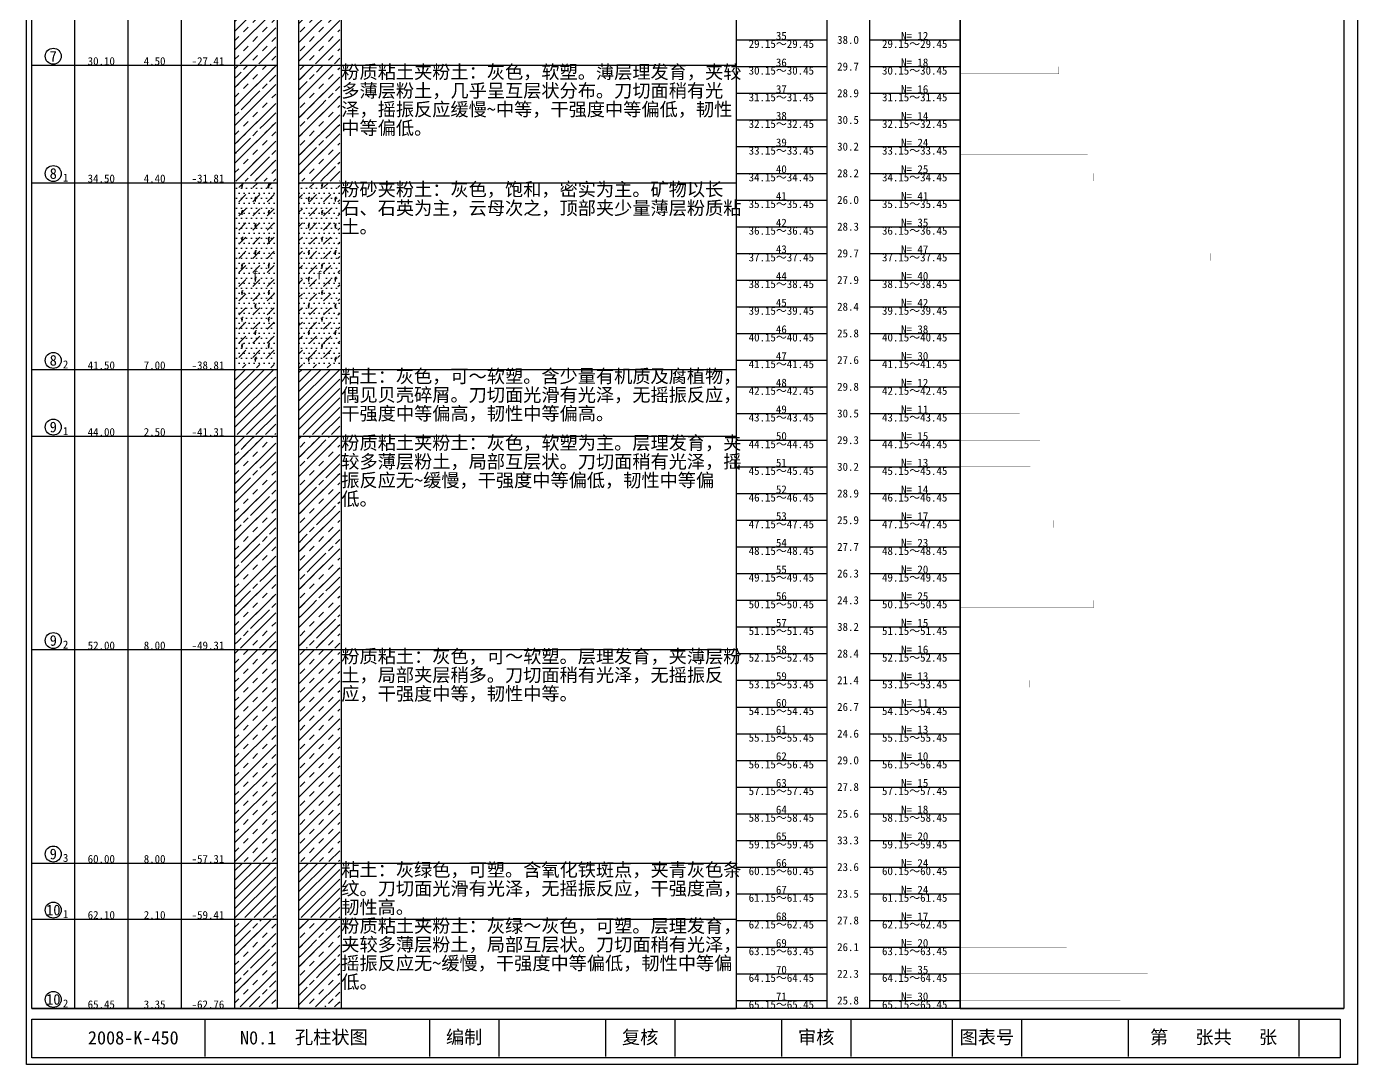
# Model space of a CAD drawing. Extents: x 0 to 850, y -119 to 407.
# Drawn here: x 0 to 249.5, y -119.2 to 75.2 of the extents above; entities that cross this region are included whole.
import ezdxf

# ---------------------------------------------------------------- set-up
doc = ezdxf.new("R2010")
doc.units = 0
doc.header["$MEASUREMENT"] = 0
doc.layers.get('0').update_dxf_attribs({"linetype": 'CONTINUOUS'})
doc.layers.add('1', color=7, linetype='CONTINUOUS')
pattern_1 = [(45, (0, 0), (-1.767767, 1.767767), []), (45, (1.7678, 0), (-1.767767, 1.767767), [1.25, -1.25])]
pattern_2 = [(45, (0, 0), (-3.53553, 3.53553), []), (45, (1.768, 0), (-3.53553, 3.53553), [1.25, -0.625]), (45, (3.5355, 0), (-3.53553, 3.53553), []), (45, (0, 0), (0, 1.767767), [1.25, -1.25])]
pattern_3 = [(0, (0, 0), (0.4688, 0.9375), [0, -0.9375]), (45, (0, 0), (0, 2.65165), [1.875, -1.875]), (90, (0.4, 0), (-2.5, 2.5), [0.7, -4.3]), (45, (0.4, 0.7), (0, 5), [0.14142, -3.39411]), (0, (0.5, 0.8), (2.5, 2.5), [0.1, -4.9]), (0, (0.25, 0.45), (2.5, 2.5), [0.3, -4.7])]
pattern_4 = [(45, (0, 0), (-0.883883, 0.883883), [])]

msp = doc.modelspace()

# ---------------------------------------------------------------- hatches: boundary and pattern name
at = {"layer": '1'}
h = msp.add_hatch(dxfattribs=at)
h.set_pattern_fill('粉质粘土', color=256, scale=10, style=0)
h.set_pattern_definition(pattern_1)
h.paths.add_polyline_path([(39, 90.5), (46.7, 90.5), (46.7, 68.3), (39, 68.3)])
h = msp.add_hatch(dxfattribs=at)
h.set_pattern_fill('粉质粘土', color=256, scale=10, style=0)
h.set_pattern_definition(pattern_1)
h.paths.add_polyline_path([(51, 90.5), (58.7, 90.5), (58.7, 68.3), (51, 68.3)])
h = msp.add_hatch(dxfattribs=at)
h.set_pattern_fill('粉质粘土夹粉土', color=256, scale=10, style=0)
h.set_pattern_definition(pattern_2)
h.paths.add_polyline_path([(39, 68), (46.7, 68), (46.7, 46.3), (39, 46.3)])
h = msp.add_hatch(dxfattribs=at)
h.set_pattern_fill('粉质粘土夹粉土', color=256, scale=10, style=0)
h.set_pattern_definition(pattern_2)
h.paths.add_polyline_path([(51, 68), (58.7, 68), (58.7, 46.3), (51, 46.3)])
h = msp.add_hatch(dxfattribs=at)
h.set_pattern_fill('含粘性土粉砂', color=256, scale=10, style=0)
h.set_pattern_definition(pattern_3)
h.paths.add_polyline_path([(39, 46), (46.7, 46), (46.7, 11.3), (39, 11.3)])
h = msp.add_hatch(dxfattribs=at)
h.set_pattern_fill('含粘性土粉砂', color=256, scale=10, style=0)
h.set_pattern_definition(pattern_3)
h.paths.add_polyline_path([(51, 46), (58.7, 46), (58.7, 11.3), (51, 11.3)])
h = msp.add_hatch(dxfattribs=at)
h.set_pattern_fill('粘土', color=256, scale=10, style=0)
h.set_pattern_definition(pattern_4)
h.paths.add_polyline_path([(39, 11), (46.7, 11), (46.7, -1.2), (39, -1.2)])
h = msp.add_hatch(dxfattribs=at)
h.set_pattern_fill('粘土', color=256, scale=10, style=0)
h.set_pattern_definition(pattern_4)
h.paths.add_polyline_path([(51, 11), (58.7, 11), (58.7, -1.2), (51, -1.2)])
h = msp.add_hatch(dxfattribs=at)
h.set_pattern_fill('粉质粘土夹粉土', color=256, scale=10, style=0)
h.set_pattern_definition(pattern_2)
h.paths.add_polyline_path([(39, -1.5), (46.7, -1.5), (46.7, -41.2), (39, -41.2)])
h = msp.add_hatch(dxfattribs=at)
h.set_pattern_fill('粉质粘土夹粉土', color=256, scale=10, style=0)
h.set_pattern_definition(pattern_2)
h.paths.add_polyline_path([(51, -1.5), (58.7, -1.5), (58.7, -41.2), (51, -41.2)])
h = msp.add_hatch(dxfattribs=at)
h.set_pattern_fill('粉质粘土', color=256, scale=10, style=0)
h.set_pattern_definition(pattern_1)
h.paths.add_polyline_path([(39, -41.5), (46.7, -41.5), (46.7, -81.2), (39, -81.2)])
h = msp.add_hatch(dxfattribs=at)
h.set_pattern_fill('粉质粘土', color=256, scale=10, style=0)
h.set_pattern_definition(pattern_1)
h.paths.add_polyline_path([(51, -41.5), (58.7, -41.5), (58.7, -81.2), (51, -81.2)])
h = msp.add_hatch(dxfattribs=at)
h.set_pattern_fill('粘土', color=256, scale=10, style=0)
h.set_pattern_definition(pattern_4)
h.paths.add_polyline_path([(39, -81.5), (46.7, -81.5), (46.7, -91.7), (39, -91.7)])
h = msp.add_hatch(dxfattribs=at)
h.set_pattern_fill('粘土', color=256, scale=10, style=0)
h.set_pattern_definition(pattern_4)
h.paths.add_polyline_path([(51, -81.5), (58.7, -81.5), (58.7, -91.7), (51, -91.7)])
h = msp.add_hatch(dxfattribs=at)
h.set_pattern_fill('粉质粘土夹粉土', color=256, scale=10, style=0)
h.set_pattern_definition(pattern_2)
h.paths.add_polyline_path([(39, -92), (46.7, -92), (46.7, -108.45), (39, -108.45)])
h = msp.add_hatch(dxfattribs=at)
h.set_pattern_fill('粉质粘土夹粉土', color=256, scale=10, style=0)
h.set_pattern_definition(pattern_2)
h.paths.add_polyline_path([(51, -92), (58.7, -92), (58.7, -108.45), (51, -108.45)])

# ---------------------------------------------------------------- linework, layer by layer
for p, q in [((9, 250.5), (9, -108.75)), ((39, 250.5), (39, -108.75)), ((59, 250.5), (59, -108.75)), ((133, 250.5), (133, -108.75)), ((150, 250.5), (150, -108.75)), ((158, 250.5), (158, -108.75)), ((158, 250.5), (158, -108.75)), ((19, 218.5), (19, -108.75)), ((29, 218.5), (29, -108.75)), ((47, 218.5), (47, -108.75)), ((51, 218.5), (51, -108.75)), ((33.39, -110.75), (33.39, -117.75)), ((75.53, -110.75), (75.53, -117.75)), ((88.53, -110.75), (88.53, -117.75)), ((108.53, -110.75), (108.53, -117.75)), ((121.53, -110.75), (121.53, -117.75)), ((141.53, -110.75), (141.53, -117.75)), ((154.53, -110.75), (154.53, -117.75)), ((173.53, -110.75), (173.53, -117.75)), ((186.53, -110.75), (186.53, -117.75)), ((206.53, -110.75), (206.53, -117.75)), ((238.53, -110.75), (238.53, -117.75))]:
    msp.add_line(p, q)
at = {"linetype": 'Continuous'}
for points in [[(0, 280), (249.5, 280), (249.5, -119.22), (0, -119.22)], [(175, 250.5), (246.96, 250.5), (246.96, -108.75), (175, -108.75)], [(1, -110.75), (246.3, -110.75), (246.3, -118.02), (1, -118.02)]]:
    msp.add_lwpolyline(points, close=True, dxfattribs=at)
for points in [[(158, -108.75), (1, -108.75), (1, 250.5), (158, 250.5)], [(158, 250.5), (175, 250.5), (175, -108.75), (158, -108.75)]]:
    msp.add_lwpolyline(points)
at = {"linetype": 'Continuous', "const_width": 0.01}
for points in [[(175, 72.75), (186.87, 72.75), (186.87, 71.34), (175, 71.34)], [(175, 67.75), (193.52, 67.75), (193.52, 66.4), (175, 66.4)], [(175, 62.75), (191.38, 62.75), (191.38, 61.44), (175, 61.44)], [(175, 57.75), (188.85, 57.75), (188.85, 56.48), (175, 56.48)], [(175, 52.75), (198.94, 52.75), (198.94, 51.28), (175, 51.28)], [(175, 47.75), (200.09, 47.75), (200.09, 46.32), (175, 46.32)], [(175, 42.75), (216.22, 42.75), (216.22, 41.39), (175, 41.39)], [(175, 37.75), (210.03, 37.75), (210.03, 36.19), (175, 36.19)], [(175, 32.75), (221.96, 32.75), (221.96, 31.38), (175, 31.38)], [(175, 27.75), (215.54, 27.75), (215.54, 26.34), (175, 26.34)], [(175, 22.75), (217.14, 22.75), (217.14, 21.26), (175, 21.26)], [(175, 17.75), (213.32, 17.75), (213.32, 16.22), (175, 16.22)], [(175, 12.75), (205.14, 12.75), (205.14, 11.33), (175, 11.33)], [(175, 7.75), (186.94, 7.75), (186.94, 6.42), (175, 6.42)], [(175, 2.75), (186.18, 2.75), (186.18, 1.3), (175, 1.3)], [(175, -2.25), (190, -2.25), (190, -3.74), (175, -3.74)], [(175, -7.25), (188.17, -7.25), (188.17, -8.63), (175, -8.63)], [(175, -12.25), (189.62, -12.25), (189.62, -13.77), (175, -13.77)], [(175, -17.25), (192.52, -17.25), (192.52, -18.65), (175, -18.65)], [(175, -22.25), (197.95, -22.25), (197.95, -23.69), (175, -23.69)], [(175, -27.25), (195.43, -27.25), (195.43, -28.71), (175, -28.71)], [(175, -32.25), (200.02, -32.25), (200.02, -33.67), (175, -33.67)], [(175, -37.25), (190.08, -37.25), (190.08, -38.63), (175, -38.63)], [(175, -42.25), (190.54, -42.25), (190.54, -43.52), (175, -43.52)], [(175, -47.25), (188.09, -47.25), (188.09, -48.56), (175, -48.56)], [(175, -52.25), (186.18, -52.25), (186.18, -53.58), (175, -53.58)], [(175, -57.25), (187.94, -57.25), (187.94, -58.62), (175, -58.62)], [(175, -62.25), (185.11, -62.25), (185.11, -63.74), (175, -63.74)], [(175, -67.25), (190.16, -67.25), (190.16, -68.63), (175, -68.63)], [(175, -72.25), (193.06, -72.25), (193.06, -73.74), (175, -73.74)], [(175, -77.25), (194.97, -77.25), (194.97, -78.9), (175, -78.9)], [(175, -82.25), (199.25, -82.25), (199.25, -83.94), (175, -83.94)], [(175, -87.25), (199.25, -87.25), (199.25, -88.91), (175, -88.91)], [(175, -92.25), (191.68, -92.25), (191.68, -93.95), (175, -93.95)], [(175, -97.25), (194.97, -97.25), (194.97, -98.76), (175, -98.76)], [(175, -102.25), (210.19, -102.25), (210.19, -103.91), (175, -103.91)], [(175, -107.25), (205.06, -107.25), (205.06, -108.64), (175, -108.64)]]:
    msp.add_lwpolyline(points, close=True, dxfattribs=at)
at = {"linetype": 'Continuous'}
msp.add_lwpolyline([(175, -108.75), (246.96, -108.75)], dxfattribs=at)
at = {"color": 7}
for centre in [(5, 69.7), (5, 47.7), (5, 12.7), (5, 0.2), (5, -39.8), (5, -79.8), (5, -90.3), (5, -107.05)]:
    msp.add_circle(centre, 1.5, dxfattribs=at)
at = {"layer": '1'}
for p, q in [((133, 72.75), (150, 72.75)), ((158, 72.75), (175, 72.75)), ((1, 68), (47, 68)), ((51, 68), (59, 68)), ((59, 68), (133, 68)), ((133, 67.75), (150, 67.75)), ((158, 67.75), (175, 67.75)), ((133, 62.75), (150, 62.75)), ((158, 62.75), (175, 62.75)), ((133, 57.75), (150, 57.75)), ((158, 57.75), (175, 57.75)), ((133, 52.75), (150, 52.75)), ((158, 52.75), (175, 52.75)), ((133, 47.75), (150, 47.75)), ((158, 47.75), (175, 47.75)), ((1, 46), (47, 46)), ((51, 46), (59, 46)), ((59, 46), (133, 46)), ((133, 42.75), (150, 42.75)), ((158, 42.75), (175, 42.75)), ((133, 37.75), (150, 37.75)), ((158, 37.75), (175, 37.75)), ((133, 32.75), (150, 32.75)), ((158, 32.75), (175, 32.75)), ((133, 27.75), (150, 27.75)), ((158, 27.75), (175, 27.75)), ((133, 22.75), (150, 22.75)), ((158, 22.75), (175, 22.75)), ((133, 17.75), (150, 17.75)), ((158, 17.75), (175, 17.75)), ((133, 12.75), (150, 12.75)), ((158, 12.75), (175, 12.75)), ((1, 11), (47, 11)), ((51, 11), (59, 11)), ((59, 11), (133, 11)), ((133, 7.75), (150, 7.75)), ((158, 7.75), (175, 7.75)), ((133, 2.75), (150, 2.75)), ((158, 2.75), (175, 2.75)), ((1, -1.5), (47, -1.5)), ((51, -1.5), (59, -1.5)), ((59, -1.5), (133, -1.5)), ((133, -2.25), (150, -2.25)), ((158, -2.25), (175, -2.25)), ((133, -7.25), (150, -7.25)), ((158, -7.25), (175, -7.25)), ((133, -12.25), (150, -12.25)), ((158, -12.25), (175, -12.25)), ((133, -17.25), (150, -17.25)), ((158, -17.25), (175, -17.25)), ((133, -22.25), (150, -22.25)), ((158, -22.25), (175, -22.25)), ((133, -27.25), (150, -27.25)), ((158, -27.25), (175, -27.25)), ((133, -32.25), (150, -32.25)), ((158, -32.25), (175, -32.25)), ((133, -37.25), (150, -37.25)), ((158, -37.25), (175, -37.25)), ((1, -41.5), (47, -41.5)), ((51, -41.5), (59, -41.5)), ((59, -41.5), (133, -41.5)), ((133, -42.25), (150, -42.25)), ((158, -42.25), (175, -42.25)), ((133, -47.25), (150, -47.25)), ((158, -47.25), (175, -47.25)), ((133, -52.25), (150, -52.25)), ((158, -52.25), (175, -52.25)), ((133, -57.25), (150, -57.25)), ((158, -57.25), (175, -57.25)), ((133, -62.25), (150, -62.25)), ((158, -62.25), (175, -62.25)), ((133, -67.25), (150, -67.25)), ((158, -67.25), (175, -67.25)), ((133, -72.25), (150, -72.25)), ((158, -72.25), (175, -72.25)), ((133, -77.25), (150, -77.25)), ((158, -77.25), (175, -77.25)), ((1, -81.5), (47, -81.5)), ((51, -81.5), (59, -81.5)), ((59, -81.5), (133, -81.5)), ((133, -82.25), (150, -82.25)), ((158, -82.25), (175, -82.25)), ((133, -87.25), (150, -87.25)), ((158, -87.25), (175, -87.25)), ((1, -92), (47, -92)), ((51, -92), (59, -92)), ((133, -92.25), (150, -92.25)), ((158, -92.25), (175, -92.25)), ((133, -97.25), (150, -97.25)), ((158, -97.25), (175, -97.25)), ((133, -102.25), (150, -102.25)), ((158, -102.25), (175, -102.25)), ((133, -107.25), (150, -107.25)), ((158, -107.25), (175, -107.25)), ((1, -108.75), (47, -108.75)), ((51, -108.75), (59, -108.75)), ((59, -108.75), (133, -108.75))]:
    msp.add_line(p, q, dxfattribs=at)
msp.add_lwpolyline([(59, -92), (60, -92), (132, -92), (133, -92)], dxfattribs=at)

# ---------------------------------------------------------------- texts
at = {"color": 7, "line_spacing_factor": 0.84}
for s, insert, char_height, attachment_point in [('{\\f|b0|i0|c134|p54;7}', (5, 69.7), 2, 5), ('{\\f|b0|i0|c134|p54;}', (6.8, 68.2), 0.5, 7), ('{\\f|b0|i0|c134|p54;8}', (5, 47.7), 2, 5), ('{\\f|b0|i0|c134|p54;1}', (6.8, 46.2), 1.5, 7), ('{\\f|b0|i0|c134|p54;8}', (5, 12.7), 2, 5), ('{\\f|b0|i0|c134|p54;2}', (6.8, 11.2), 1.5, 7), ('{\\f|b0|i0|c134|p54;9}', (5, 0.2), 2, 5), ('{\\f|b0|i0|c134|p54;1}', (6.8, -1.3), 1.5, 7), ('{\\f|b0|i0|c134|p54;9}', (5, -39.8), 2, 5), ('{\\f|b0|i0|c134|p54;2}', (6.8, -41.3), 1.5, 7), ('{\\f|b0|i0|c134|p54;9}', (5, -79.8), 2, 5), ('{\\f|b0|i0|c134|p54;3}', (6.8, -81.3), 1.5, 7), ('{\\f|b0|i0|c134|p54;10}', (5, -90.3), 2, 5), ('{\\f|b0|i0|c134|p54;1}', (6.8, -91.8), 1.5, 7), ('{\\f|b0|i0|c134|p54;10}', (5, -107.05), 2, 5), ('{\\f|b0|i0|c134|p54;2}', (6.8, -108.55), 1.5, 7)]:
    msp.add_mtext(s, dxfattribs=dict(at, insert=insert, char_height=char_height, attachment_point=attachment_point))
at = {"char_height": 2.5, "line_spacing_factor": 0.84}
for s, insert, attachment_point in [('{\\f楷体_GB2312|b0|i0|c134|p54;2008-K-450}', (20, -114.25), 5), ('{\\f楷体_GB2312|b0|i0|c134|p54;N0.1}', (43.41, -114.25), 5), ('{\\f楷体_GB2312|b0|i0|c134|p54;孔柱状图}', (63.95, -114.25), 6), ('{\\f楷体_GB2312|b0|i0|c134|p54;编制}', (82.03, -114.25), 5), ('{\\f楷体_GB2312|b0|i0|c134|p54;复核}', (115.03, -114.25), 5), ('{\\f楷体_GB2312|b0|i0|c134|p54;审核}', (148.03, -114.25), 5), ('{\\f楷体_GB2312|b0|i0|c134|p54;图表号}', (180.03, -114.25), 5), ('{\\f楷体_GB2312|b0|i0|c134|p54;第   张共   张}', (222.53, -114.25), 5)]:
    msp.add_mtext(s, dxfattribs=dict(at, insert=insert, attachment_point=attachment_point))
at = {"layer": '1', "char_height": 1.5, "line_spacing_factor": 0.84}
for s, insert, attachment_point in [('{\\f楷体_GB2312|b0|i0|c134|p54;29.15～29.45}', (141.5, 72.75), 2), ('{\\f楷体_GB2312|b0|i0|c134|p54;35}', (141.5, 72.75), 8), ('{\\f楷体_GB2312|b0|i0|c134|p54;38.0}', (154, 72.75), 5), ('{\\f楷体_GB2312|b0|i0|c134|p54;29.15～29.45}', (166.5, 72.75), 2), ('{\\f楷体_GB2312|b0|i0|c134|p54;N= 12}', (166.5, 72.75), 8), ('{\\f楷体_GB2312|b0|i0|c134|p54;30.10}', (14, 68), 8), ('{\\f楷体_GB2312|b0|i0|c134|p54;4.50}', (24, 68), 8), ('{\\f楷体_GB2312|b0|i0|c134|p54;-27.41}', (34, 68), 8), ('{\\f楷体_GB2312|b0|i0|c134|p54;30.15～30.45}', (141.5, 67.75), 2), ('{\\f楷体_GB2312|b0|i0|c134|p54;36}', (141.5, 67.75), 8), ('{\\f楷体_GB2312|b0|i0|c134|p54;29.7}', (154, 67.75), 5), ('{\\f楷体_GB2312|b0|i0|c134|p54;30.15～30.45}', (166.5, 67.75), 2), ('{\\f楷体_GB2312|b0|i0|c134|p54;N= 18}', (166.5, 67.75), 8), ('{\\f楷体_GB2312|b0|i0|c134|p54;31.15～31.45}', (141.5, 62.75), 2), ('{\\f楷体_GB2312|b0|i0|c134|p54;37}', (141.5, 62.75), 8), ('{\\f楷体_GB2312|b0|i0|c134|p54;28.9}', (154, 62.75), 5), ('{\\f楷体_GB2312|b0|i0|c134|p54;31.15～31.45}', (166.5, 62.75), 2), ('{\\f楷体_GB2312|b0|i0|c134|p54;N= 16}', (166.5, 62.75), 8), ('{\\f楷体_GB2312|b0|i0|c134|p54;32.15～32.45}', (141.5, 57.75), 2), ('{\\f楷体_GB2312|b0|i0|c134|p54;38}', (141.5, 57.75), 8), ('{\\f楷体_GB2312|b0|i0|c134|p54;30.5}', (154, 57.75), 5), ('{\\f楷体_GB2312|b0|i0|c134|p54;32.15～32.45}', (166.5, 57.75), 2), ('{\\f楷体_GB2312|b0|i0|c134|p54;N= 14}', (166.5, 57.75), 8), ('{\\f楷体_GB2312|b0|i0|c134|p54;33.15～33.45}', (141.5, 52.75), 2), ('{\\f楷体_GB2312|b0|i0|c134|p54;39}', (141.5, 52.75), 8), ('{\\f楷体_GB2312|b0|i0|c134|p54;30.2}', (154, 52.75), 5), ('{\\f楷体_GB2312|b0|i0|c134|p54;33.15～33.45}', (166.5, 52.75), 2), ('{\\f楷体_GB2312|b0|i0|c134|p54;N= 24}', (166.5, 52.75), 8), ('{\\f楷体_GB2312|b0|i0|c134|p54;34.50}', (14, 46), 8), ('{\\f楷体_GB2312|b0|i0|c134|p54;4.40}', (24, 46), 8), ('{\\f楷体_GB2312|b0|i0|c134|p54;-31.81}', (34, 46), 8), ('{\\f楷体_GB2312|b0|i0|c134|p54;34.15～34.45}', (141.5, 47.75), 2), ('{\\f楷体_GB2312|b0|i0|c134|p54;40}', (141.5, 47.75), 8), ('{\\f楷体_GB2312|b0|i0|c134|p54;28.2}', (154, 47.75), 5), ('{\\f楷体_GB2312|b0|i0|c134|p54;34.15～34.45}', (166.5, 47.75), 2), ('{\\f楷体_GB2312|b0|i0|c134|p54;N= 25}', (166.5, 47.75), 8), ('{\\f楷体_GB2312|b0|i0|c134|p54;35.15～35.45}', (141.5, 42.75), 2), ('{\\f楷体_GB2312|b0|i0|c134|p54;41}', (141.5, 42.75), 8), ('{\\f楷体_GB2312|b0|i0|c134|p54;26.0}', (154, 42.75), 5), ('{\\f楷体_GB2312|b0|i0|c134|p54;35.15～35.45}', (166.5, 42.75), 2), ('{\\f楷体_GB2312|b0|i0|c134|p54;N= 41}', (166.5, 42.75), 8), ('{\\f楷体_GB2312|b0|i0|c134|p54;36.15～36.45}', (141.5, 37.75), 2), ('{\\f楷体_GB2312|b0|i0|c134|p54;42}', (141.5, 37.75), 8), ('{\\f楷体_GB2312|b0|i0|c134|p54;28.3}', (154, 37.75), 5), ('{\\f楷体_GB2312|b0|i0|c134|p54;36.15～36.45}', (166.5, 37.75), 2), ('{\\f楷体_GB2312|b0|i0|c134|p54;N= 35}', (166.5, 37.75), 8), ('{\\f楷体_GB2312|b0|i0|c134|p54;37.15～37.45}', (141.5, 32.75), 2), ('{\\f楷体_GB2312|b0|i0|c134|p54;43}', (141.5, 32.75), 8), ('{\\f楷体_GB2312|b0|i0|c134|p54;29.7}', (154, 32.75), 5), ('{\\f楷体_GB2312|b0|i0|c134|p54;37.15～37.45}', (166.5, 32.75), 2), ('{\\f楷体_GB2312|b0|i0|c134|p54;N= 47}', (166.5, 32.75), 8), ('{\\f|b0|i0|c134|p54;f}', (42.85, 28.65), 5), ('{\\f|b0|i0|c134|p54;f}', (54.85, 28.65), 5), ('{\\f楷体_GB2312|b0|i0|c134|p54;38.15～38.45}', (141.5, 27.75), 2), ('{\\f楷体_GB2312|b0|i0|c134|p54;44}', (141.5, 27.75), 8), ('{\\f楷体_GB2312|b0|i0|c134|p54;27.9}', (154, 27.75), 5), ('{\\f楷体_GB2312|b0|i0|c134|p54;38.15～38.45}', (166.5, 27.75), 2), ('{\\f楷体_GB2312|b0|i0|c134|p54;N= 40}', (166.5, 27.75), 8), ('{\\f楷体_GB2312|b0|i0|c134|p54;39.15～39.45}', (141.5, 22.75), 2), ('{\\f楷体_GB2312|b0|i0|c134|p54;45}', (141.5, 22.75), 8), ('{\\f楷体_GB2312|b0|i0|c134|p54;28.4}', (154, 22.75), 5), ('{\\f楷体_GB2312|b0|i0|c134|p54;39.15～39.45}', (166.5, 22.75), 2), ('{\\f楷体_GB2312|b0|i0|c134|p54;N= 42}', (166.5, 22.75), 8), ('{\\f楷体_GB2312|b0|i0|c134|p54;40.15～40.45}', (141.5, 17.75), 2), ('{\\f楷体_GB2312|b0|i0|c134|p54;46}', (141.5, 17.75), 8), ('{\\f楷体_GB2312|b0|i0|c134|p54;25.8}', (154, 17.75), 5), ('{\\f楷体_GB2312|b0|i0|c134|p54;40.15～40.45}', (166.5, 17.75), 2), ('{\\f楷体_GB2312|b0|i0|c134|p54;N= 38}', (166.5, 17.75), 8), ('{\\f楷体_GB2312|b0|i0|c134|p54;41.50}', (14, 11), 8), ('{\\f楷体_GB2312|b0|i0|c134|p54;7.00}', (24, 11), 8), ('{\\f楷体_GB2312|b0|i0|c134|p54;-38.81}', (34, 11), 8), ('{\\f楷体_GB2312|b0|i0|c134|p54;41.15～41.45}', (141.5, 12.75), 2), ('{\\f楷体_GB2312|b0|i0|c134|p54;47}', (141.5, 12.75), 8), ('{\\f楷体_GB2312|b0|i0|c134|p54;27.6}', (154, 12.75), 5), ('{\\f楷体_GB2312|b0|i0|c134|p54;41.15～41.45}', (166.5, 12.75), 2), ('{\\f楷体_GB2312|b0|i0|c134|p54;N= 30}', (166.5, 12.75), 8), ('{\\f楷体_GB2312|b0|i0|c134|p54;42.15～42.45}', (141.5, 7.75), 2), ('{\\f楷体_GB2312|b0|i0|c134|p54;48}', (141.5, 7.75), 8), ('{\\f楷体_GB2312|b0|i0|c134|p54;29.8}', (154, 7.75), 5), ('{\\f楷体_GB2312|b0|i0|c134|p54;42.15～42.45}', (166.5, 7.75), 2), ('{\\f楷体_GB2312|b0|i0|c134|p54;N= 12}', (166.5, 7.75), 8), ('{\\f楷体_GB2312|b0|i0|c134|p54;43.15～43.45}', (141.5, 2.75), 2), ('{\\f楷体_GB2312|b0|i0|c134|p54;49}', (141.5, 2.75), 8), ('{\\f楷体_GB2312|b0|i0|c134|p54;30.5}', (154, 2.75), 5), ('{\\f楷体_GB2312|b0|i0|c134|p54;43.15～43.45}', (166.5, 2.75), 2), ('{\\f楷体_GB2312|b0|i0|c134|p54;N= 11}', (166.5, 2.75), 8), ('{\\f楷体_GB2312|b0|i0|c134|p54;44.00}', (14, -1.5), 8), ('{\\f楷体_GB2312|b0|i0|c134|p54;2.50}', (24, -1.5), 8), ('{\\f楷体_GB2312|b0|i0|c134|p54;-41.31}', (34, -1.5), 8), ('{\\f楷体_GB2312|b0|i0|c134|p54;44.15～44.45}', (141.5, -2.25), 2), ('{\\f楷体_GB2312|b0|i0|c134|p54;50}', (141.5, -2.25), 8), ('{\\f楷体_GB2312|b0|i0|c134|p54;29.3}', (154, -2.25), 5), ('{\\f楷体_GB2312|b0|i0|c134|p54;44.15～44.45}', (166.5, -2.25), 2), ('{\\f楷体_GB2312|b0|i0|c134|p54;N= 15}', (166.5, -2.25), 8), ('{\\f楷体_GB2312|b0|i0|c134|p54;45.15～45.45}', (141.5, -7.25), 2), ('{\\f楷体_GB2312|b0|i0|c134|p54;51}', (141.5, -7.25), 8), ('{\\f楷体_GB2312|b0|i0|c134|p54;30.2}', (154, -7.25), 5), ('{\\f楷体_GB2312|b0|i0|c134|p54;45.15～45.45}', (166.5, -7.25), 2), ('{\\f楷体_GB2312|b0|i0|c134|p54;N= 13}', (166.5, -7.25), 8), ('{\\f楷体_GB2312|b0|i0|c134|p54;46.15～46.45}', (141.5, -12.25), 2), ('{\\f楷体_GB2312|b0|i0|c134|p54;52}', (141.5, -12.25), 8), ('{\\f楷体_GB2312|b0|i0|c134|p54;28.9}', (154, -12.25), 5), ('{\\f楷体_GB2312|b0|i0|c134|p54;46.15～46.45}', (166.5, -12.25), 2), ('{\\f楷体_GB2312|b0|i0|c134|p54;N= 14}', (166.5, -12.25), 8), ('{\\f楷体_GB2312|b0|i0|c134|p54;47.15～47.45}', (141.5, -17.25), 2), ('{\\f楷体_GB2312|b0|i0|c134|p54;53}', (141.5, -17.25), 8), ('{\\f楷体_GB2312|b0|i0|c134|p54;25.9}', (154, -17.25), 5), ('{\\f楷体_GB2312|b0|i0|c134|p54;47.15～47.45}', (166.5, -17.25), 2), ('{\\f楷体_GB2312|b0|i0|c134|p54;N= 17}', (166.5, -17.25), 8), ('{\\f楷体_GB2312|b0|i0|c134|p54;48.15～48.45}', (141.5, -22.25), 2), ('{\\f楷体_GB2312|b0|i0|c134|p54;54}', (141.5, -22.25), 8), ('{\\f楷体_GB2312|b0|i0|c134|p54;27.7}', (154, -22.25), 5), ('{\\f楷体_GB2312|b0|i0|c134|p54;48.15～48.45}', (166.5, -22.25), 2), ('{\\f楷体_GB2312|b0|i0|c134|p54;N= 23}', (166.5, -22.25), 8), ('{\\f楷体_GB2312|b0|i0|c134|p54;49.15～49.45}', (141.5, -27.25), 2), ('{\\f楷体_GB2312|b0|i0|c134|p54;55}', (141.5, -27.25), 8), ('{\\f楷体_GB2312|b0|i0|c134|p54;26.3}', (154, -27.25), 5), ('{\\f楷体_GB2312|b0|i0|c134|p54;49.15～49.45}', (166.5, -27.25), 2), ('{\\f楷体_GB2312|b0|i0|c134|p54;N= 20}', (166.5, -27.25), 8), ('{\\f楷体_GB2312|b0|i0|c134|p54;50.15～50.45}', (141.5, -32.25), 2), ('{\\f楷体_GB2312|b0|i0|c134|p54;56}', (141.5, -32.25), 8), ('{\\f楷体_GB2312|b0|i0|c134|p54;24.3}', (154, -32.25), 5), ('{\\f楷体_GB2312|b0|i0|c134|p54;50.15～50.45}', (166.5, -32.25), 2), ('{\\f楷体_GB2312|b0|i0|c134|p54;N= 25}', (166.5, -32.25), 8), ('{\\f楷体_GB2312|b0|i0|c134|p54;51.15～51.45}', (141.5, -37.25), 2), ('{\\f楷体_GB2312|b0|i0|c134|p54;57}', (141.5, -37.25), 8), ('{\\f楷体_GB2312|b0|i0|c134|p54;38.2}', (154, -37.25), 5), ('{\\f楷体_GB2312|b0|i0|c134|p54;51.15～51.45}', (166.5, -37.25), 2), ('{\\f楷体_GB2312|b0|i0|c134|p54;N= 15}', (166.5, -37.25), 8), ('{\\f楷体_GB2312|b0|i0|c134|p54;52.00}', (14, -41.5), 8), ('{\\f楷体_GB2312|b0|i0|c134|p54;8.00}', (24, -41.5), 8), ('{\\f楷体_GB2312|b0|i0|c134|p54;-49.31}', (34, -41.5), 8), ('{\\f楷体_GB2312|b0|i0|c134|p54;52.15～52.45}', (141.5, -42.25), 2), ('{\\f楷体_GB2312|b0|i0|c134|p54;58}', (141.5, -42.25), 8), ('{\\f楷体_GB2312|b0|i0|c134|p54;28.4}', (154, -42.25), 5), ('{\\f楷体_GB2312|b0|i0|c134|p54;52.15～52.45}', (166.5, -42.25), 2), ('{\\f楷体_GB2312|b0|i0|c134|p54;N= 16}', (166.5, -42.25), 8), ('{\\f楷体_GB2312|b0|i0|c134|p54;53.15～53.45}', (141.5, -47.25), 2), ('{\\f楷体_GB2312|b0|i0|c134|p54;59}', (141.5, -47.25), 8), ('{\\f楷体_GB2312|b0|i0|c134|p54;21.4}', (154, -47.25), 5), ('{\\f楷体_GB2312|b0|i0|c134|p54;53.15～53.45}', (166.5, -47.25), 2), ('{\\f楷体_GB2312|b0|i0|c134|p54;N= 13}', (166.5, -47.25), 8), ('{\\f楷体_GB2312|b0|i0|c134|p54;54.15～54.45}', (141.5, -52.25), 2), ('{\\f楷体_GB2312|b0|i0|c134|p54;60}', (141.5, -52.25), 8), ('{\\f楷体_GB2312|b0|i0|c134|p54;26.7}', (154, -52.25), 5), ('{\\f楷体_GB2312|b0|i0|c134|p54;54.15～54.45}', (166.5, -52.25), 2), ('{\\f楷体_GB2312|b0|i0|c134|p54;N= 11}', (166.5, -52.25), 8), ('{\\f楷体_GB2312|b0|i0|c134|p54;55.15～55.45}', (141.5, -57.25), 2), ('{\\f楷体_GB2312|b0|i0|c134|p54;61}', (141.5, -57.25), 8), ('{\\f楷体_GB2312|b0|i0|c134|p54;24.6}', (154, -57.25), 5), ('{\\f楷体_GB2312|b0|i0|c134|p54;55.15～55.45}', (166.5, -57.25), 2), ('{\\f楷体_GB2312|b0|i0|c134|p54;N= 13}', (166.5, -57.25), 8), ('{\\f楷体_GB2312|b0|i0|c134|p54;56.15～56.45}', (141.5, -62.25), 2), ('{\\f楷体_GB2312|b0|i0|c134|p54;62}', (141.5, -62.25), 8), ('{\\f楷体_GB2312|b0|i0|c134|p54;29.0}', (154, -62.25), 5), ('{\\f楷体_GB2312|b0|i0|c134|p54;56.15～56.45}', (166.5, -62.25), 2), ('{\\f楷体_GB2312|b0|i0|c134|p54;N= 10}', (166.5, -62.25), 8), ('{\\f楷体_GB2312|b0|i0|c134|p54;57.15～57.45}', (141.5, -67.25), 2), ('{\\f楷体_GB2312|b0|i0|c134|p54;63}', (141.5, -67.25), 8), ('{\\f楷体_GB2312|b0|i0|c134|p54;27.8}', (154, -67.25), 5), ('{\\f楷体_GB2312|b0|i0|c134|p54;57.15～57.45}', (166.5, -67.25), 2), ('{\\f楷体_GB2312|b0|i0|c134|p54;N= 15}', (166.5, -67.25), 8), ('{\\f楷体_GB2312|b0|i0|c134|p54;58.15～58.45}', (141.5, -72.25), 2), ('{\\f楷体_GB2312|b0|i0|c134|p54;64}', (141.5, -72.25), 8), ('{\\f楷体_GB2312|b0|i0|c134|p54;25.6}', (154, -72.25), 5), ('{\\f楷体_GB2312|b0|i0|c134|p54;58.15～58.45}', (166.5, -72.25), 2), ('{\\f楷体_GB2312|b0|i0|c134|p54;N= 18}', (166.5, -72.25), 8), ('{\\f楷体_GB2312|b0|i0|c134|p54;59.15～59.45}', (141.5, -77.25), 2), ('{\\f楷体_GB2312|b0|i0|c134|p54;65}', (141.5, -77.25), 8), ('{\\f楷体_GB2312|b0|i0|c134|p54;33.3}', (154, -77.25), 5), ('{\\f楷体_GB2312|b0|i0|c134|p54;59.15～59.45}', (166.5, -77.25), 2), ('{\\f楷体_GB2312|b0|i0|c134|p54;N= 20}', (166.5, -77.25), 8), ('{\\f楷体_GB2312|b0|i0|c134|p54;60.00}', (14, -81.5), 8), ('{\\f楷体_GB2312|b0|i0|c134|p54;8.00}', (24, -81.5), 8), ('{\\f楷体_GB2312|b0|i0|c134|p54;-57.31}', (34, -81.5), 8), ('{\\f楷体_GB2312|b0|i0|c134|p54;60.15～60.45}', (141.5, -82.25), 2), ('{\\f楷体_GB2312|b0|i0|c134|p54;66}', (141.5, -82.25), 8), ('{\\f楷体_GB2312|b0|i0|c134|p54;23.6}', (154, -82.25), 5), ('{\\f楷体_GB2312|b0|i0|c134|p54;60.15～60.45}', (166.5, -82.25), 2), ('{\\f楷体_GB2312|b0|i0|c134|p54;N= 24}', (166.5, -82.25), 8), ('{\\f楷体_GB2312|b0|i0|c134|p54;61.15～61.45}', (141.5, -87.25), 2), ('{\\f楷体_GB2312|b0|i0|c134|p54;67}', (141.5, -87.25), 8), ('{\\f楷体_GB2312|b0|i0|c134|p54;23.5}', (154, -87.25), 5), ('{\\f楷体_GB2312|b0|i0|c134|p54;61.15～61.45}', (166.5, -87.25), 2), ('{\\f楷体_GB2312|b0|i0|c134|p54;N= 24}', (166.5, -87.25), 8), ('{\\f楷体_GB2312|b0|i0|c134|p54;62.10}', (14, -92), 8), ('{\\f楷体_GB2312|b0|i0|c134|p54;2.10}', (24, -92), 8), ('{\\f楷体_GB2312|b0|i0|c134|p54;-59.41}', (34, -92), 8), ('{\\f楷体_GB2312|b0|i0|c134|p54;62.15～62.45}', (141.5, -92.25), 2), ('{\\f楷体_GB2312|b0|i0|c134|p54;68}', (141.5, -92.25), 8), ('{\\f楷体_GB2312|b0|i0|c134|p54;27.8}', (154, -92.25), 5), ('{\\f楷体_GB2312|b0|i0|c134|p54;62.15～62.45}', (166.5, -92.25), 2), ('{\\f楷体_GB2312|b0|i0|c134|p54;N= 17}', (166.5, -92.25), 8), ('{\\f楷体_GB2312|b0|i0|c134|p54;63.15～63.45}', (141.5, -97.25), 2), ('{\\f楷体_GB2312|b0|i0|c134|p54;69}', (141.5, -97.25), 8), ('{\\f楷体_GB2312|b0|i0|c134|p54;26.1}', (154, -97.25), 5), ('{\\f楷体_GB2312|b0|i0|c134|p54;63.15～63.45}', (166.5, -97.25), 2), ('{\\f楷体_GB2312|b0|i0|c134|p54;N= 20}', (166.5, -97.25), 8), ('{\\f楷体_GB2312|b0|i0|c134|p54;64.15～64.45}', (141.5, -102.25), 2), ('{\\f楷体_GB2312|b0|i0|c134|p54;70}', (141.5, -102.25), 8), ('{\\f楷体_GB2312|b0|i0|c134|p54;22.3}', (154, -102.25), 5), ('{\\f楷体_GB2312|b0|i0|c134|p54;64.15～64.45}', (166.5, -102.25), 2), ('{\\f楷体_GB2312|b0|i0|c134|p54;N= 35}', (166.5, -102.25), 8), ('{\\f楷体_GB2312|b0|i0|c134|p54;65.45}', (14, -108.75), 8), ('{\\f楷体_GB2312|b0|i0|c134|p54;3.35}', (24, -108.75), 8), ('{\\f楷体_GB2312|b0|i0|c134|p54;-62.76}', (34, -108.75), 8), ('{\\f楷体_GB2312|b0|i0|c134|p54;65.15～65.45}', (141.5, -107.25), 2), ('{\\f楷体_GB2312|b0|i0|c134|p54;71}', (141.5, -107.25), 8), ('{\\f楷体_GB2312|b0|i0|c134|p54;25.8}', (154, -107.25), 5), ('{\\f楷体_GB2312|b0|i0|c134|p54;65.15～65.45}', (166.5, -107.25), 2), ('{\\f楷体_GB2312|b0|i0|c134|p54;N= 30}', (166.5, -107.25), 8)]:
    msp.add_mtext(s, dxfattribs=dict(at, insert=insert, attachment_point=attachment_point))
at = {"layer": '1', "char_height": 2.5, "width": 75.5, "attachment_point": 1, "line_spacing_factor": 0.84}
for s, insert in [('{\\f楷体_GB2312|b0|i0|c134|p54;粉质粘土夹粉土：灰色，软塑。薄层理发育，夹较多薄层粉土，几乎呈互层状分布。刀切面稍有光泽，摇振反应缓慢~中等，干强度中等偏低，韧性中等偏低。}', (59, 68)), ('{\\f楷体_GB2312|b0|i0|c134|p54;粉砂夹粉土：灰色，饱和，密实为主。矿物以长石、石英为主，云母次之，顶部夹少量薄层粉质粘土。}', (59, 46)), ('{\\f楷体_GB2312|b0|i0|c134|p54;粘土：灰色，可～软塑。含少量有机质及腐植物，偶见贝壳碎屑。刀切面光滑有光泽，无摇振反应，干强度中等偏高，韧性中等偏高。}', (59, 11)), ('{\\f楷体_GB2312|b0|i0|c134|p54;粉质粘土夹粉土：灰色，软塑为主。层理发育，夹较多薄层粉土，局部互层状。刀切面稍有光泽，摇振反应无~缓慢，干强度中等偏低，韧性中等偏低。}', (59, -1.5)), ('{\\f楷体_GB2312|b0|i0|c134|p54;粉质粘土：灰色，可～软塑。层理发育，夹薄层粉土，局部夹层稍多。刀切面稍有光泽，无摇振反应，干强度中等，韧性中等。}', (59, -41.5)), ('{\\f楷体_GB2312|b0|i0|c134|p54;粘土：灰绿色，可塑。含氧化铁斑点，夹青灰色条纹。刀切面光滑有光泽，无摇振反应，干强度高，韧性高。}', (59, -81.5)), ('{\\f楷体_GB2312|b0|i0|c134|p54;粉质粘土夹粉土：灰绿～灰色，可塑。层理发育，夹较多薄层粉土，局部互层状。刀切面稍有光泽，摇振反应无~缓慢，干强度中等偏低，韧性中等偏低。}', (59, -92))]:
    msp.add_mtext(s, dxfattribs=dict(at, insert=insert))

doc.saveas('drawing.dxf')
